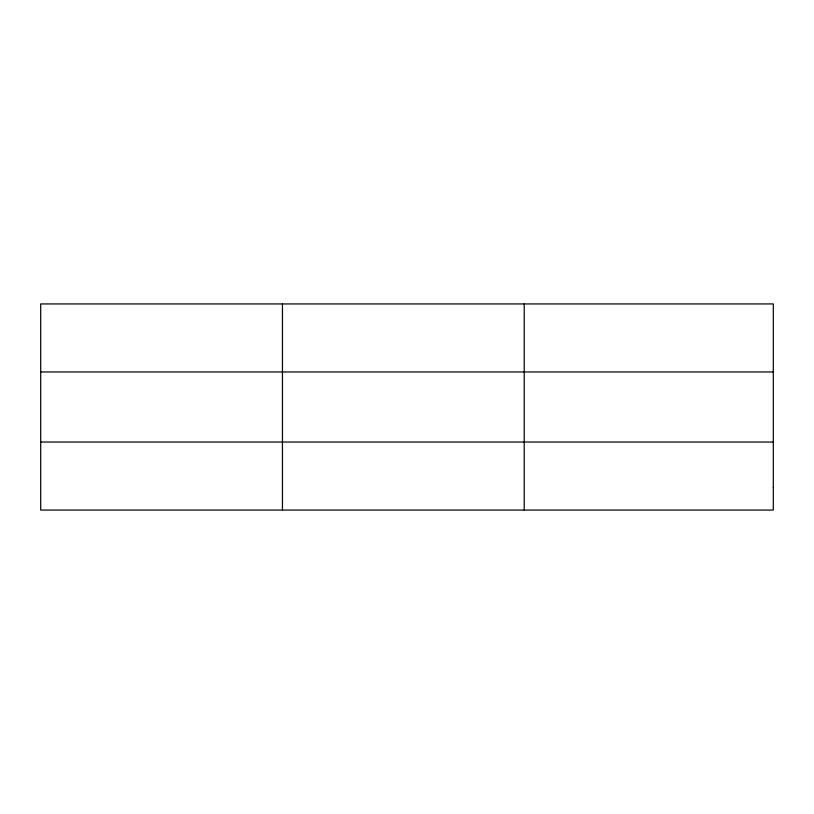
<?xml version="1.0" encoding="UTF-8"?>
<svg xmlns="http://www.w3.org/2000/svg" width="814" height="814" viewBox="0 0 814 814"><rect width="100%" height="100%" fill="white"/><g stroke="black" fill="none" stroke-linecap="round" stroke-linejoin="round"><path stroke-width="1.22" d="M282.458 510.063L282.458 303.937M524.216 510.063L524.216 303.937M40.7 371.957L773.3 371.957M40.7 442.043L773.3 442.043M773.3 487.393L773.3 510.063L40.7 510.063L40.7 303.937L773.3 303.937L773.3 487.393"/></g></svg>
